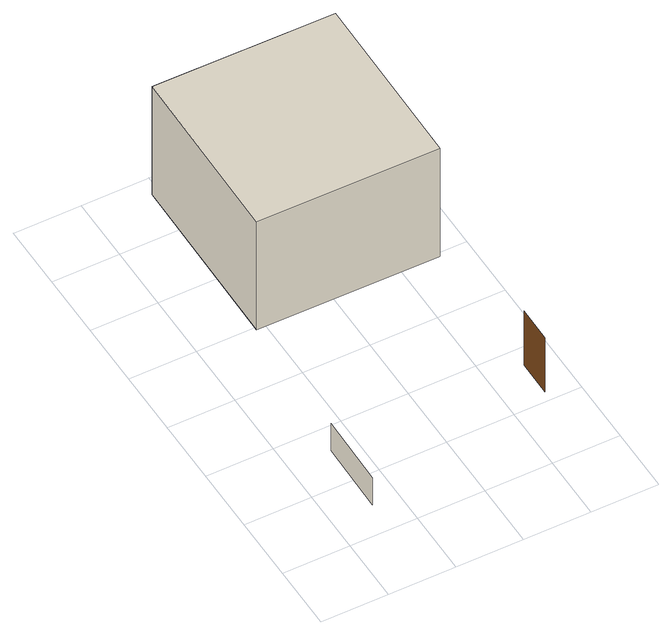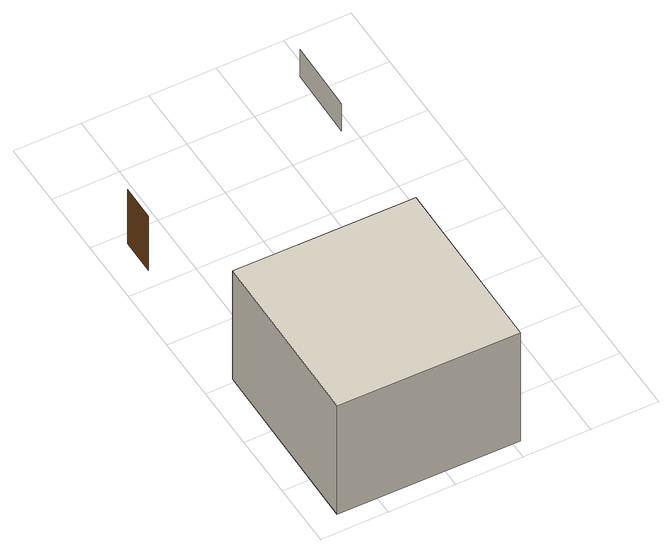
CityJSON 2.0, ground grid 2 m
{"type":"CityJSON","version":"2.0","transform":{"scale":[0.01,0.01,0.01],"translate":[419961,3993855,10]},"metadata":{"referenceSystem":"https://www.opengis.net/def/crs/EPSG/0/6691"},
"CityObjects":{
"tunnel1":{"type":"Tunnel","children":["tunnel1-1","tunnel1-2"],"geometry":[{"type":"MultiSurface","lod":"3","boundaries":[[[0,1,2,3]]],"semantics":{"surfaces":[{"type":"Door"}],"values":[0]}}]},
"tunnel1-1":{"type":"TunnelInstallation","attributes":{"relationToConstruction":"outside"},"parents":["tunnel1"],"geometry":[{"type":"MultiSurface","lod":"2","boundaries":[[[4,5,6,7]]]}]},
"tunnel1-2":{"type":"TunnelPart","parents":["tunnel1"],"geometry":[{"type":"Solid","lod":"1","boundaries":[[[[8,9,10,11]],[[12,13,14,15]],[[10,12,15,11]],[[8,14,13,9]],[[11,15,14,8]],[[9,13,12,10]]]]}]}
},
"vertices":[
[708,231,0],[708,231,200],[709,342,200],[709,342,0],
[75,15,100],[75,15,200],[78,237,200],[78,237,100],
[178,1345,0],[718,1340,0],[713,786,0],[173,791,0],[713,786,400],[718,1340,400],[178,1345,400],[173,791,400]
]}
